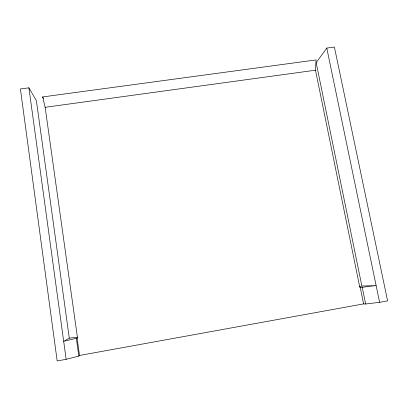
<?xml version="1.0" encoding="UTF-8"?>
<svg xmlns="http://www.w3.org/2000/svg" width="408" height="408" viewBox="0 0 408 408"><rect width="100%" height="100%" fill="white"/><g stroke="black" fill="none" stroke-linecap="round" stroke-linejoin="round"><path stroke-width="0.61" d="M359.586 286.625L361.87 286.039L376.12 285.559L359.856 287.604L315.486 70.196L316.057 59.925L42.667 96.936L45.14 107.299L77.51 337.977L63.684 341.348L69.289 338.176L77.469 337.171M69.289 338.176L36.394 100.689L28.902 87.832L20.4 88.969L57.171 360.942L66.147 359.31L78.821 356.097L79.519 355.47L363.589 303.899L365.645 304.001L379.603 302.328L387.6 300.875L334.402 47.058L326.777 48.078L316.169 62.674L361.87 286.039M45.14 107.299L315.486 70.196M42.667 96.936L43.534 98.537M326.777 48.078L379.603 302.328M362.263 287.477L365.645 304.001M360.249 287.533L363.589 303.899M77.076 338.054L79.519 355.47M76.357 338.502L78.821 356.097M28.902 87.832L66.147 359.31"/></g></svg>
